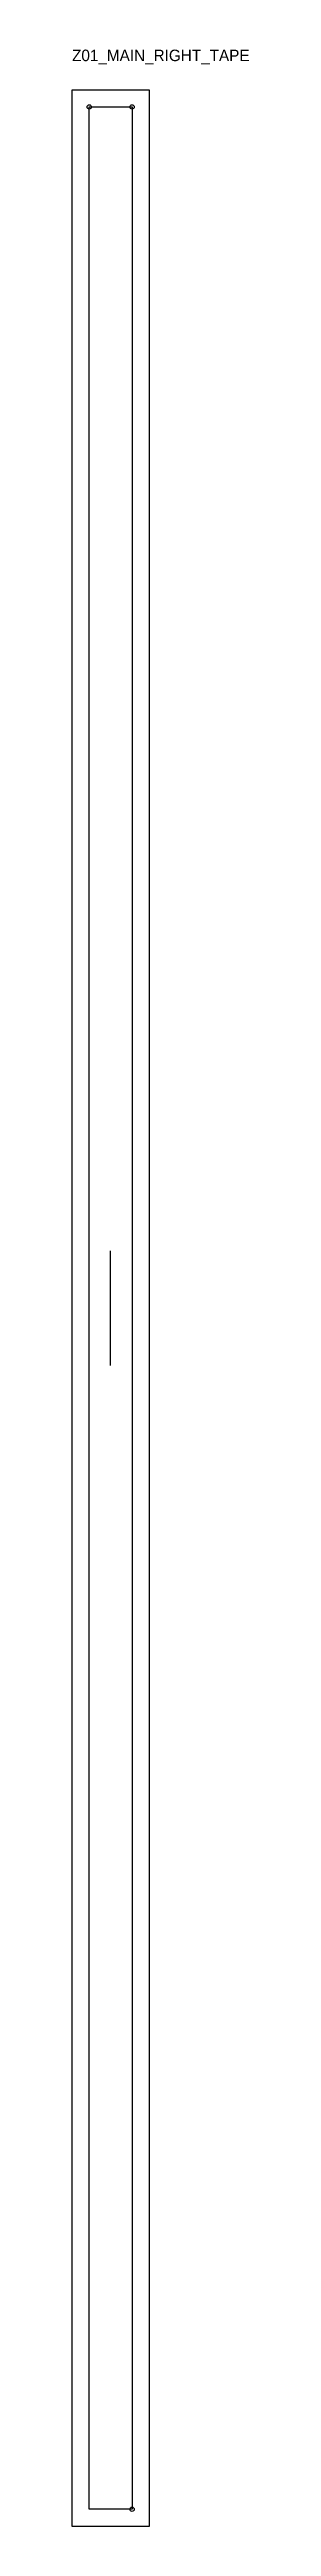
# Model space of a CAD drawing. Header units: millimetres. Extents: x -12 to 112, y -12 to 1716.
import ezdxf

# ---------------------------------------------------------------- set-up
doc = ezdxf.new("R2010")
doc.units = ezdxf.units.MM
for name, color, linetype in [('CUT', 1, 'Continuous'), ('GRAIN', 3, 'Continuous'), ('ID', 7, 'Continuous'), ('NOTCH', 2, 'Continuous'), ('SEAM', 5, 'Continuous')]:
    doc.layers.add(name, color=color, linetype=linetype)

msp = doc.modelspace()

# ---------------------------------------------------------------- linework, layer by layer
at = {"layer": 'CUT'}
msp.add_lwpolyline([(-12, -12), (-12, 1688.1), (42, 1688.1), (42, -12), (-12, -12)], close=True, dxfattribs=at)
at = {"layer": 'GRAIN'}
msp.add_line((15, 798), (15, 878), dxfattribs=at)
at = {"layer": 'NOTCH'}
for centre in [(0, 1676.1), (30, 1676.1), (30, 1676.1), (30, 0)]:
    msp.add_circle(centre, 1.5, dxfattribs=at)
at = {"layer": 'SEAM'}
msp.add_lwpolyline([(0, 0), (0, 1676.1), (30, 1676.1), (30, 0)], close=True, dxfattribs=at)

# ---------------------------------------------------------------- texts
at = {"layer": 'ID'}
msp.add_text('Z01_MAIN_RIGHT_TAPE', height=8, dxfattribs=at).set_placement((-12, 1708.1))

doc.saveas('drawing.dxf')
